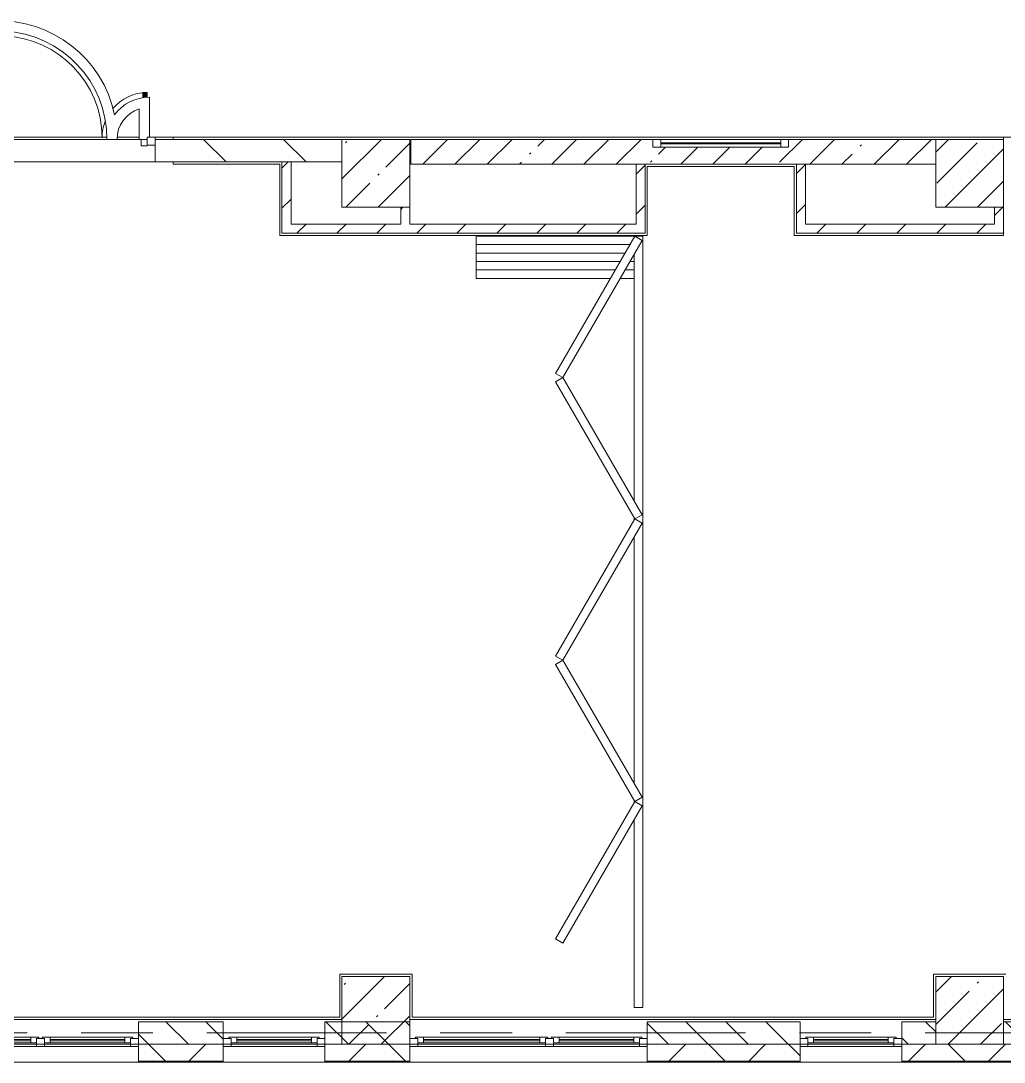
# Model space of a CAD drawing. Header units: millimetres. Extents: x 81469 to 281789, y -8553 to 29000.
# Drawn here: x 166426 to 175120, y -258 to 8948 of the extents above; entities that cross this region are included whole.
import ezdxf

# ---------------------------------------------------------------- set-up
doc = ezdxf.new("R2010")
doc.units = ezdxf.units.MM
doc.linetypes.add('Осевая', pattern=[3175, 635, -476.25, 1587.5, -476.25])
for name, color, linetype, lineweight, true_color in [('A-DETL-GENF-3', 7, 'Continuous', 5, 0xaaaaaa), ('A-DOOR-2', 7, 'Continuous', 5, 0xe2e2e2), ('A-DOOR-3', 7, 'Continuous', 5, 0xaaaaaa), ('A-DOOR-FRAM-3', 7, 'Continuous', 5, 0xaaaaaa), ('A-FLOR-3', 7, 'Continuous', 5, 0xaaaaaa)]:
    doc.layers.add(name, color=color, linetype=linetype, lineweight=lineweight, true_color=true_color)
for name, color, linetype, lineweight in [('A-GLAZ-3', 7, 'Continuous', 5), ('A-GLAZ-CWMG-2', 7, 'Continuous', 5), ('A-WALL', 7, 'Continuous', 9), ('A-WALL-4', 7, 'Continuous', 5), ('I-WALL-2', 7, 'Continuous', 5), ('S-COLS-1', 7, 'Continuous', 5), ('Оси-2', 7, 'Осевая', 9)]:
    doc.layers.add(name, color=color, linetype=linetype, lineweight=lineweight)
pattern_1 = [(45, (152605.18, 0), (-176.7767, 176.7767), [])]
pattern_2 = [(45, (152605.2, 0), (-285.123, 285.123), []), (45, (152890.3, 0), (-285.123, 285.123), [504.031, -100.806, 16.764, -84.042])]

# ---------------------------------------------------------------- blocks, each defined once
blk = doc.blocks.new('120_Окно_СКБ_2Ст - 120_Окно_СКБ_2Ст 2100х2500 _мал створка СЛЕВА_-V25-3_5_3_птичка')
at = {"layer": 'A-GLAZ-3'}
for p, q in [((-1050, -127), (-1050, -57)), ((-1050, -57), (-980, -57)), ((1050, -57), (-1050, -57)), ((-980, -57), (-980, -127)), ((-220, -87), (-980, -87)), ((-980, -87), (-980, -127)), ((-930, -137), (-930, -87)), ((-270, -137), (-270, -87)), ((-220, -127), (-220, -57)), ((-220, -57), (-150, -57)), ((-220, -127), (-220, -87)), ((-150, -57), (-150, -127)), ((980, -87), (-150, -87)), ((-150, -87), (-150, -127)), ((-100, -137), (-100, -87)), ((930, -137), (930, -87)), ((980, -127), (980, -57)), ((980, -57), (1050, -57)), ((980, -127), (980, -87)), ((1050, -57), (1050, -127)), ((-980, -127), (-1050, -127)), ((-1050, -127), (-1000, -127)), ((-980, -127), (-1000, -127)), ((-1000, -127), (-1000, -137)), ((-1000, -137), (-200, -137)), ((-200, -137), (-1000, -137)), ((-930, -107), (-270, -107)), ((-270, -117), (-930, -117)), ((-150, -127), (-220, -127)), ((-200, -127), (-220, -127)), ((-200, -127), (-170, -127)), ((-200, -137), (-200, -127)), ((-150, -127), (-170, -127)), ((-170, -127), (-170, -137)), ((-170, -137), (1000, -137)), ((1000, -137), (-170, -137)), ((-100, -107), (930, -107)), ((930, -117), (-100, -117)), ((1050, -127), (980, -127)), ((1000, -127), (980, -127)), ((1000, -127), (1050, -127)), ((1000, -137), (1000, -127))]:
    blk.add_line(p, q, dxfattribs=at)
blk = doc.blocks.new('120_Окно_СКБ_1Ст - 120_Окно_СКБ_1Ст 900х2500_h_-22445987-3_5_3_птичка')
at = {"layer": 'A-GLAZ-3'}
for p, q in [((-450, -127), (-450, -57)), ((-450, -57), (-380, -57)), ((450, -57), (-450, -57)), ((-380, -57), (-380, -127)), ((380, -87), (-380, -87)), ((-380, -87), (-380, -127)), ((-330, -137), (-330, -87)), ((330, -137), (330, -87)), ((380, -127), (380, -57)), ((380, -57), (450, -57)), ((380, -127), (380, -87)), ((450, -57), (450, -127)), ((-380, -127), (-450, -127)), ((-450, -127), (-400, -127)), ((-380, -127), (-400, -127)), ((-400, -127), (-400, -137)), ((-400, -137), (400, -137)), ((400, -137), (-400, -137)), ((-330, -107), (330, -107)), ((330, -117), (-330, -117)), ((450, -127), (380, -127)), ((400, -127), (380, -127)), ((400, -127), (450, -127)), ((400, -137), (400, -127))]:
    blk.add_line(p, q, dxfattribs=at)
blk = doc.blocks.new('120_Окно_СКБ_1Ст - 120_Окно_СКБ_1Ст 900х2500_h_-20664874-3_5_3_птичка')
at = {"layer": 'A-GLAZ-3'}
for p, q in [((-450, -127), (-450, -57)), ((-450, -57), (-380, -57)), ((450, -57), (-450, -57)), ((-380, -57), (-380, -127)), ((380, -87), (-380, -87)), ((-380, -87), (-380, -127)), ((-330, -137), (-330, -87)), ((330, -137), (330, -87)), ((380, -127), (380, -57)), ((380, -57), (450, -57)), ((380, -127), (380, -87)), ((450, -57), (450, -127)), ((-380, -127), (-450, -127)), ((-450, -127), (-400, -127)), ((-380, -127), (-400, -127)), ((-400, -127), (-400, -137)), ((-400, -137), (400, -137)), ((400, -137), (-400, -137)), ((-330, -107), (330, -107)), ((330, -117), (-330, -117)), ((450, -127), (380, -127)), ((400, -127), (380, -127)), ((400, -127), (450, -127)), ((400, -137), (400, -127))]:
    blk.add_line(p, q, dxfattribs=at)
blk = doc.blocks.new('DOR__перегородка__Прямоугольная - ТП-3_ Вн_ДПГ_6820х3300h-19315679-3_5_3_птичка')
at = {"layer": 'A-DOOR-3'}
for p, q in [((6445.2, 1474.2), (6820, 1474.2)), ((6445.2, 1474.2), (6445.2, 287.5)), ((6520.2, 1474.2), (6520.2, 244.2)), ((6595.2, 1474.2), (6595.2, 200.9)), ((6670.2, 1474.2), (6670.2, 157.6)), ((6745.2, 1474.2), (6745.2, 114.3)), ((6820, 1474.2), (6820, 0)), ((6445.2, 200.9), (6445.2, 75)), ((6520.2, 157.6), (6520.2, 75)), ((6595.2, 114.3), (6595.2, 75)), ((0, 75), (0, 0)), ((0, 75), (1664.5, 75)), ((0, 0), (6820, 0)), ((1814.5, 75), (1826.7, 75)), ((1976.7, 75), (4163.8, 75)), ((4313.8, 75), (4325, 75)), ((4475, 75), (6663.2, 75)), ((6813.2, 75), (6820, 75))]:
    blk.add_line(p, q, dxfattribs=at)
at = {"layer": 'A-DOOR-FRAM-3'}
for p, q in [((570.4, 706.9), (607.9, 771.8)), ((607.9, 771.8), (1820.3, 71.7)), ((1820.9, 71.7), (3033.3, 771.8)), ((3033.3, 771.8), (3070.8, 706.9)), ((3069.7, 706.9), (3107.3, 771.8)), ((3107.3, 771.8), (4319.6, 71.7)), ((4319.2, 71.7), (5531.6, 771.8)), ((5531.6, 771.8), (5569.1, 706.9)), ((5569.1, 706.9), (5606.6, 771.8)), ((5606.6, 771.8), (6818.9, 71.7)), ((1782.7, 6.7), (570.4, 706.9)), ((3070.8, 706.9), (1858.4, 6.7)), ((4282.1, 6.7), (3069.7, 706.9)), ((5569.1, 706.9), (4356.7, 6.7)), ((6781.4, 6.7), (5569.1, 706.9)), ((1820.3, 71.7), (1782.7, 6.7)), ((1858.4, 6.7), (1820.9, 71.7)), ((4319.6, 71.7), (4282.1, 6.7)), ((4356.7, 6.7), (4319.2, 71.7)), ((6818.9, 71.7), (6781.4, 6.7))]:
    blk.add_line(p, q, dxfattribs=at)
blk = doc.blocks.new('BSC_Колонна _Прямоугольная - 600х600-V121-3_5_3_птичка')
at = {"layer": 'S-COLS-1'}
h = blk.add_hatch(dxfattribs=at)
h.set_pattern_fill('FP_121', color=256, style=0, pattern_type=2)
h.set_pattern_definition([(45, (-22210, -7600), (-285.123, 285.123), []), (45, (-21924.88, -7600), (-285.123, 285.123), [504.031, -100.806, 16.764, -84.042])])
h.paths.add_polyline_path([(-300, -300), (300, -300), (300, 300), (-300, 300), (-300, 150.3)])
for p, q in [((300, 300), (-300, 300)), ((-300, 300), (-300, -300)), ((300, -300), (300, 300)), ((-300, -300), (300, -300))]:
    blk.add_line(p, q, dxfattribs=at)
blk = doc.blocks.new('BSC_Колонна _Прямоугольная - 600х600-V122-3_5_3_птичка')
at = {"layer": 'S-COLS-1'}
h = blk.add_hatch(dxfattribs=at)
h.set_pattern_fill('FP_122', color=256, style=0, pattern_type=2)
h.set_pattern_definition([(45, (-22210, -200), (-285.123, 285.123), []), (45, (-21924.88, -200), (-285.123, 285.123), [504.031, -100.806, 16.764, -84.042])])
h.paths.add_polyline_path([(-300, -300), (300, -300), (300, 300), (-300, 300)])
for p, q in [((300, 300), (-300, 300)), ((-300, 300), (-300, -300)), ((300, -300), (300, 300)), ((-300, -300), (300, -300))]:
    blk.add_line(p, q, dxfattribs=at)
blk = doc.blocks.new('BSC_Колонна _Прямоугольная - 600х600-V130-3_5_3_птичка')
at = {"layer": 'S-COLS-1'}
h = blk.add_hatch(dxfattribs=at)
h.set_pattern_fill('FP_132', color=256, style=0, pattern_type=2)
h.set_pattern_definition([(45, (-16960, -7600), (-285.123, 285.123), []), (45, (-16674.88, -7600), (-285.123, 285.123), [504.031, -100.806, 16.764, -84.042])])
h.paths.add_polyline_path([(-300, -300), (300, -300), (300, 300), (-300, 300)])
for p, q in [((300, 300), (-300, 300)), ((-300, 300), (-300, -300)), ((300, -300), (300, 300)), ((-300, -300), (300, -300))]:
    blk.add_line(p, q, dxfattribs=at)
blk = doc.blocks.new('120_Окно_СКБ_1Ст - 120_Окно_СКБ_1Ст 400х1200 EI30-24228621-3_5_3_птичка')
at = {"layer": 'A-GLAZ-3'}
for p, q in [((-600, 40), (-600, 110)), ((-600, 110), (-530, 110)), ((600, 110), (-600, 110)), ((-530, 110), (-530, 40)), ((530, 40), (530, 110)), ((530, 110), (600, 110)), ((600, 110), (600, 40)), ((-530, 40), (-600, 40)), ((-600, 40), (600, 40)), ((530, 80), (-530, 80)), ((530, 70), (-530, 70)), ((600, 40), (530, 40))]:
    blk.add_line(p, q, dxfattribs=at)
blk = doc.blocks.new('Прямоугольный импост - 50 x 70 мм-31927764-3_5_3_птичка')
at = {"layer": 'A-GLAZ-CWMG-2'}
for p, q in [((-70, 35), (0, 35)), ((-70, -35), (-70, 35)), ((0, 35), (0, -35)), ((0, -35), (-70, -35))]:
    blk.add_line(p, q, dxfattribs=at)
blk = doc.blocks.new('Дверь_Витражная_остекление_ - ДВН_ДАО_Главный вход_1200 в свету Д-22 _п_-31928779-3_5_3_птичка')
at = {"layer": 'A-DOOR-2'}
for points in [[(-615.1, 30), (-610, 30), (-615.1, 930)], [(610, 384.3), (650, 387.9), (650, 430), (610, 430), (610, 387.9)]]:
    blk.add_hatch(color=256, dxfattribs=at).paths.add_polyline_path(points)
at = {"layer": 'A-DETL-GENF-3'}
for p, q in [((-610, 30), (-610, 930)), ((650, 430), (610, 430)), ((610, 430), (610, 384.3)), ((650, 386.8), (650, 430)), ((-595, 30), (-615.1, 30)), ((-595, -40), (-595, 30)), ((595, -40), (595, 16)), ((-650, -40), (-595, -40)), ((650, -40), (595, -40))]:
    blk.add_line(p, q, dxfattribs=at)
at = {"layer": 'A-DOOR-3'}
blk.add_line((650, 430), (650, 386.8), dxfattribs=at)
for centre, radius, start, end in [((-650, 30), 900, 360, 87.74159), ((650, 30), 400, 90, 140.11585), ((650, 30), 400, 158.72613, 180)]:
    blk.add_arc(centre, radius, start, end, dxfattribs=at)

msp = doc.modelspace()

# ---------------------------------------------------------------- hatches: boundary and pattern name
at = {"layer": 'A-WALL-4'}
h = msp.add_hatch(dxfattribs=at)
h.set_pattern_fill('FP_58', color=256, style=0, pattern_type=2)
h.set_pattern_definition([(135, (152605.18, 0), (-176.7767, -176.7767), [])])
h.paths.add_polyline_path([(217863.9, -100), (218015.2, -100), (218015.2, 100), (217765.2, 100), (217765.2, -100)])
h.paths.add_polyline_path([(207609.7, -100), (208115.2, -100), (208115.2, 100), (207365.2, 100), (207365.2, -100)])
h.paths.add_polyline_path([(209515.2, -100), (210415.2, -100), (210415.2, 100), (209515.2, 100), (209515.2, -52.2)])
h.paths.add_polyline_path([(216865.2, -100), (216865.2, 100), (216315.2, 100), (216315.2, -100)])
h.paths.add_polyline_path([(214015.2, -100), (214215.2, -100), (214215.2, 100), (214015.2, 100), (214015.2, 42.9)])
h.paths.add_polyline_path([(196423.2, -100), (196915.2, -100), (196915.2, 100), (196015.2, 100), (196015.2, -100)])
h.paths.add_polyline_path([(200765.2, -100), (200765.2, 100), (200515.2, 100), (200515.2, -100)])
h.paths.add_polyline_path([(203615.2, -100), (203615.2, 100), (202865.2, 100), (202865.2, -100)])
h.paths.add_polyline_path([(195265.2, -100), (195515.2, -100), (195515.2, 100), (195265.2, 100)])
h.paths.add_polyline_path([(205015.2, -100), (205265.2, -100), (205265.2, 100), (205015.2, 100), (205015.2, 33.3)])
h.paths.add_polyline_path([(194365.2, -100), (194365.2, 100), (193745.2, 100), (193745.2, -100)])
h.paths.add_polyline_path([(186475.2, -100), (186475.2, 100), (186215.2, 100), (186215.2, -100)])
h.paths.add_polyline_path([(191145.2, -100), (191145.2, 100), (191095.2, 100), (191095.2, -100)])
h.paths.add_polyline_path([(182414.9, -100), (182588, -100), (182588, 100), (182414.9, 100), (182414.9, 55.2)])
h.paths.add_polyline_path([(190595.2, -100), (190595.2, 100), (190028.2, 100), (190028.2, -100)])
h.paths.add_polyline_path([(184304.6, -100), (184715.2, -100), (184715.2, 100), (183488, 100), (183488, -100)])
h.paths.add_polyline_path([(188575.2, -100), (189128.2, -100), (189128.2, 100), (188575.2, 100)])
h.paths.add_polyline_path([(175115.2, -100), (175315.2, -100), (175315.2, 100), (175115.2, 100), (175115.2, 63.6)])
h.paths.add_polyline_path([(177415.2, -100), (178165.2, -100), (178165.2, 100), (177415.2, 100)])
h.paths.add_polyline_path([(168215.2, -100), (168215.2, 100), (167465.2, 100), (167465.2, -100)])
h.paths.add_polyline_path([(174215.2, -100), (174515.2, -100), (174515.2, 100), (174215.2, 100)])
h.paths.add_polyline_path([(169115.2, -100), (169865.2, -100), (169865.2, 100), (169115.2, 100)])
h.paths.add_polyline_path([(172185.9, -100), (173315.2, -100), (173315.2, 100), (171965.2, 100), (171965.2, -100)])
h.paths.add_polyline_path([(179014.9, -100), (179014.9, 100), (178765.2, 100), (178765.2, -100)])
h.paths.add_polyline_path([(159435.2, -100), (160265.2, -100), (160265.2, 100), (159435.2, 100)])
h.paths.add_polyline_path([(163715.2, -100), (163715.2, 100), (162964.9, 100), (162964.9, -100)])
h.paths.add_polyline_path([(164728.3, -100), (164765.2, -100), (164765.2, 100), (164615.2, 100), (164615.2, -100)])
h = msp.add_hatch(dxfattribs=at)
h.set_pattern_fill('FP_60', color=256, style=0, pattern_type=2)
h.set_pattern_definition([(45, (152605.2, 0), (-353.5534, 353.5534), []), (135, (152605.2, 0), (-353.5534, -353.5534), [])])
h.paths.add_polyline_path([(207609.7, -250), (208115.2, -250), (208115.2, -100), (207365.2, -100), (207365.2, -250)])
h.paths.add_polyline_path([(209232.3, -250), (209232.3, -100), (209015.2, -100), (209015.2, -250)])
h.paths.add_polyline_path([(196915.2, -250), (196915.2, -100), (195265.2, -100), (195265.2, -250), (196423.2, -250)])
h.paths.add_polyline_path([(200765.2, -250), (200765.2, -100), (200015.2, -100), (200015.2, -250), (200515.2, -250)])
h.paths.add_polyline_path([(193745.2, -250), (194365.2, -250), (194365.2, -100), (193745.2, -100)])
h.paths.add_polyline_path([(205265.2, -250), (205265.2, -100), (204515.2, -100), (204515.2, -250), (204813.1, -250)])
h.paths.add_polyline_path([(202865.2, -250), (203615.2, -250), (203615.2, -100), (202865.2, -100)])
h.paths.add_polyline_path([(184304.6, -250), (184715.2, -250), (184715.2, -100), (183488, -100), (183488, -250)])
h.paths.add_polyline_path([(191645.2, -250), (191645.2, -100), (190028.2, -100), (190028.2, -250), (190830, -250)])
h.paths.add_polyline_path([(185615.2, -250), (186475.2, -250), (186475.2, -100), (185615.2, -100)])
h.paths.add_polyline_path([(188575.2, -250), (189128.2, -250), (189128.2, -100), (188575.2, -100)])
h.paths.add_polyline_path([(182588, -250), (182588, -100), (181814.9, -100), (181814.9, -250), (182440.2, -250)])
h.paths.add_polyline_path([(178711.3, -250), (179014.9, -250), (179014.9, -100), (177415.2, -100), (177415.2, -250), (177779.1, -250)])
h.paths.add_polyline_path([(175115.2, -250), (175315.2, -250), (175315.2, -100), (174215.2, -100), (174215.2, -250), (174982.5, -250)])
h.paths.add_polyline_path([(173315.2, -250), (173315.2, -100), (171965.2, -100), (171965.2, -250), (172185.9, -250)])
h.paths.add_polyline_path([(167465.2, -250), (168215.2, -250), (168215.2, -100), (167465.2, -100)])
h.paths.add_polyline_path([(169865.2, -250), (169865.2, -100), (169115.2, -100), (169115.2, -250), (169389.3, -250)])
h.paths.add_polyline_path([(164615.2, -250), (165365.2, -250), (165365.2, -100), (164615.2, -100)])
h.paths.add_polyline_path([(159435.2, -250), (160864.9, -250), (160864.9, -100), (159435.2, -100)])
h.paths.add_polyline_path([(156335.2, -250), (156335.2, -100), (152345.2, -100), (152345.2, -250), (155406.2, -250)])
h.paths.add_polyline_path([(163715.2, -250), (163715.2, -100), (162964.9, -100), (162964.9, -250)])
at = {"layer": 'I-WALL-2'}
h = msp.add_hatch(dxfattribs=at)
h.set_pattern_fill('FP_59', color=256, style=0, pattern_type=2)
h.set_pattern_definition([(135, (152605.2, 0), (-353.553, -353.553), [])])
h.paths.add_polyline_path([(169265.2, 7700), (169265.2, 7900), (167614.5, 7900), (167614.5, 7700), (168815.2, 7700)])
h.paths.add_polyline_path([(160265.2, 7700), (160265.2, 7900), (159135.2, 7900), (159135.2, 7700), (159716.2, 7700)])
h.paths.add_polyline_path([(160865.2, 7700), (164765.2, 7700), (164765.2, 7900), (164065.2, 7900), (164065.2, 7830), (163265.2, 7830), (163265.2, 7900), (160865.2, 7900), (160865.2, 7789.5)])
h.paths.add_polyline_path([(166174.5, 7700), (166174.5, 7900), (165365.2, 7900), (165365.2, 7700)])
h.paths.add_polyline_path([(156338.4, 7700), (156635.2, 7700), (156635.2, 7900), (156335.2, 7900), (156335.2, 7700)])
h = msp.add_hatch(dxfattribs=at)
h.set_pattern_fill('FP_56', color=256, style=0, pattern_type=2)
h.set_pattern_definition(pattern_2)
h.paths.add_polyline_path([(173284.2, 7680), (174515.2, 7680), (174515.2, 7900), (173214.7, 7900), (173214.7, 7830), (172014.7, 7830), (172014.7, 7900), (169875.2, 7900), (169875.2, 7680), (172185.9, 7680)])
h = msp.add_hatch(dxfattribs=at)
h.set_pattern_fill('FP_61', color=256, style=0, pattern_type=2)
h.set_pattern_definition(pattern_1)
h.paths.add_polyline_path([(168815.2, 7150), (168815.2, 7700), (168735.2, 7700), (168735.2, 7150)])
h = msp.add_hatch(dxfattribs=at)
h.set_pattern_fill('FP_61', color=256, style=0, pattern_type=2)
h.set_pattern_definition(pattern_1)
h.paths.add_polyline_path([(171945.2, 7070), (171945.2, 7680), (171865.2, 7680), (171865.2, 7070)])
h = msp.add_hatch(dxfattribs=at)
h.set_pattern_fill('FP_61', color=256, style=0, pattern_type=2)
h.set_pattern_definition(pattern_1)
h.paths.add_polyline_path([(173364.2, 7150), (173364.2, 7680), (173284.2, 7680), (173284.2, 7150)])
h = msp.add_hatch(dxfattribs=at)
h.set_pattern_fill('FP_61', color=256, style=0, pattern_type=2)
h.set_pattern_definition(pattern_1)
h.paths.add_polyline_path([(169865.2, 7150), (169865.2, 7300), (169785.2, 7300), (169785.2, 7150)])
h = msp.add_hatch(dxfattribs=at)
h.set_pattern_fill('FP_61', color=256, style=0, pattern_type=2)
h.set_pattern_definition(pattern_1)
h.paths.add_polyline_path([(175115.2, 7070), (175115.2, 7300), (175035.2, 7300), (175035.2, 7070)])
h = msp.add_hatch(dxfattribs=at)
h.set_pattern_fill('FP_61', color=256, style=0, pattern_type=2)
h.set_pattern_definition(pattern_1)
h.paths.add_polyline_path([(171865.2, 7070), (171865.2, 7150), (168735.2, 7150), (168735.2, 7070), (170321.5, 7070)])
h = msp.add_hatch(dxfattribs=at)
h.set_pattern_fill('FP_61', color=256, style=0, pattern_type=2)
h.set_pattern_definition(pattern_1)
h.paths.add_polyline_path([(175035.2, 7070), (175035.2, 7150), (173284.2, 7150), (173284.2, 7070), (174050.3, 7070)])
at = {"layer": 'S-COLS-1'}
h = msp.add_hatch(dxfattribs=at)
h.set_pattern_fill('FP_56', color=256, style=0, pattern_type=2)
h.set_pattern_definition(pattern_2)
h.paths.add_polyline_path([(169265.2, -100), (169865.2, -100), (169865.2, 500), (169265.2, 500)])

# ---------------------------------------------------------------- linework, layer by layer
at = {"layer": 'A-FLOR-3'}
for p, q in [((167563.5, 7919), (167563.5, 8271.9)), ((167473.5, 8169.4), (167473.5, 7900)), ((166279.4, 7920), (167186.4, 7920)), ((167279.4, 7920), (167473.5, 7920)), ((167774.5, 7920), (167563.5, 7920)), ((175210.1, 7920), (167774.5, 7920)), ((167774.5, 7900), (167774.5, 7920)), ((175115.2, 7920), (175115.2, 7900)), ((167187.5, 7900), (167277.5, 7900)), ((167473.5, 7900), (167544.5, 7900)), ((167774.5, 7680), (167774.5, 7700)), ((168715.2, 7680), (167774.5, 7680)), ((168715.2, 7050), (168715.2, 7680)), ((173264.2, 7660), (171965.2, 7660)), ((171965.2, 7660), (171965.2, 7050)), ((173264.2, 7050), (173264.2, 7660)), ((171965.2, 7050), (168715.2, 7050)), ((175115.2, 7050), (173264.2, 7050)), ((175115.2, 7070), (175115.2, 7050)), ((169245.2, 140), (169245.2, 520)), ((169245.2, 520), (169885.2, 520)), ((169885.2, 520), (169885.2, 140)), ((174495.2, 140), (174495.2, 520)), ((174495.2, 520), (175135.2, 520)), ((165385.2, 140), (169245.2, 140)), ((169885.2, 140), (174495.2, 140))]:
    msp.add_line(p, q, dxfattribs=at)
for centre, radius, start, end in [((166232.5, 7903), 1045, 11.78406, 92.36409), ((166232.5, 7903), 955, 359.82001, 87.18541), ((167556.5, 7903), 369, 88.91556, 144.66492), ((167556.5, 7903), 279, 107.31049, 180.6161)]:
    msp.add_arc(centre, radius, start, end, dxfattribs=at)
at = {"layer": 'A-WALL'}
for p, q in [((168815.2, 7700), (168735.2, 7700)), ((171945.2, 7680), (171865.2, 7680)), ((173364.2, 7680), (173284.2, 7680)), ((167465.2, -100), (168215.2, -100)), ((169115.2, -100), (169865.2, -100)), ((171965.2, -100), (173315.2, -100)), ((174215.2, -100), (174515.2, -100)), ((175115.2, -100), (175315.2, -100)), ((167465.2, -250), (168215.2, -250)), ((167465.2, -253), (168215.2, -253)), ((169115.2, -250), (169865.2, -250)), ((169115.2, -253), (169865.2, -253)), ((171965.2, -250), (173315.2, -250)), ((171965.2, -253), (173315.2, -253)), ((174215.2, -250), (175315.2, -250)), ((174215.2, -253), (175315.2, -253))]:
    msp.add_line(p, q, dxfattribs=at)
at = {"layer": 'A-WALL-4'}
for p, q in [((168215.2, 100), (167465.2, 100)), ((167465.2, 100), (167465.2, -258)), ((168215.2, -258), (168215.2, 100)), ((169865.2, 100), (169115.2, 100)), ((169115.2, 100), (169115.2, -258)), ((169865.2, -258), (169865.2, 100)), ((173315.2, 100), (171965.2, 100)), ((171965.2, 100), (171965.2, -258)), ((173315.2, -258), (173315.2, 100)), ((174515.2, 100), (174215.2, 100)), ((174215.2, 100), (174215.2, -258)), ((175315.2, 100), (175115.2, 100)), ((168215.2, -100), (169115.2, -100)), ((169865.2, -100), (171965.2, -100)), ((173315.2, -100), (174215.2, -100)), ((162964.9, -258), (174215.2, -258)), ((174215.2, -258), (194365.2, -258))]:
    msp.add_line(p, q, dxfattribs=at)
at = {"layer": 'I-WALL-2'}
for p, q in [((166279.4, 7900), (167187.5, 7900)), ((167277.5, 7900), (167473.5, 7900)), ((169265.2, 7900), (167614.5, 7900)), ((167614.5, 7900), (167614.5, 7700)), ((172014.7, 7900), (169875.2, 7900)), ((169875.2, 7900), (169875.2, 7680)), ((174515.2, 7900), (173214.7, 7900)), ((168735.2, 7700), (165365.2, 7700)), ((168735.2, 7700), (168735.2, 7070)), ((168815.2, 7700), (169265.2, 7700)), ((168815.2, 7150), (168815.2, 7700)), ((169875.2, 7680), (171865.2, 7680)), ((171865.2, 7680), (171865.2, 7150)), ((171945.2, 7070), (171945.2, 7680)), ((171945.2, 7680), (173284.2, 7680)), ((173284.2, 7680), (173284.2, 7070)), ((173364.2, 7150), (173364.2, 7680)), ((173364.2, 7680), (174515.2, 7680)), ((169785.2, 7300), (169785.2, 7150)), ((169865.2, 7150), (169865.2, 7300)), ((175035.2, 7300), (175035.2, 7150)), ((175115.2, 7070), (175115.2, 7300)), ((169785.2, 7150), (168815.2, 7150)), ((171865.2, 7150), (169865.2, 7150)), ((175035.2, 7150), (173364.2, 7150)), ((168735.2, 7070), (171945.2, 7070)), ((173284.2, 7070), (175115.2, 7070)), ((165365.2, 120), (169265.2, 120)), ((169865.2, 120), (174515.2, 120)), ((175115.2, 120), (177436.5, 120)), ((167465.2, -100), (165365.2, -100))]:
    msp.add_line(p, q, dxfattribs=at)
at = {"layer": 'S-COLS-1'}
for p, q in [((169865.2, 500), (169265.2, 500)), ((169265.2, 500), (169265.2, -100)), ((169865.2, -100), (169865.2, 500)), ((169265.2, -100), (169865.2, -100))]:
    msp.add_line(p, q, dxfattribs=at)
at = {"layer": 'Оси-2'}
msp.add_line((160609.7, 0), (178865.2, 0), dxfattribs=at)

# ---------------------------------------------------------------- block references
at = {"layer": 'A-DOOR-3'}
msp.add_blockref('Дверь_Витражная_остекление_ - ДВН_ДАО_Главный вход_1200 в свету Д-22 _п_-31928779-3_5_3_птичка', (166894.5, 7884), dxfattribs=at)
at = {"layer": 'A-DOOR-3', "rotation": 89.99999999999955}
msp.add_blockref('DOR__перегородка__Прямоугольная - ТП-3_ Вн_ДПГ_6820х3300h-19315679-3_5_3_птичка', (171925.2, 225), dxfattribs=at)
at = {"layer": 'A-GLAZ-3'}
msp.add_blockref('120_Окно_СКБ_1Ст - 120_Окно_СКБ_1Ст 400х1200 EI30-24228621-3_5_3_птичка', (172614.7, 7790), dxfattribs=at)
at = {"layer": 'A-GLAZ-3', "rotation": 180}
for name, p in [('120_Окно_СКБ_2Ст - 120_Окно_СКБ_2Ст 2100х2500 _мал створка СЛЕВА_-V25-3_5_3_птичка', (166415.2, -175)), ('120_Окно_СКБ_1Ст - 120_Окно_СКБ_1Ст 900х2500_h_-22445987-3_5_3_птичка', (168665.2, -175)), ('120_Окно_СКБ_2Ст - 120_Окно_СКБ_2Ст 2100х2500 _мал створка СЛЕВА_-V25-3_5_3_птичка', (170915.2, -175)), ('120_Окно_СКБ_1Ст - 120_Окно_СКБ_1Ст 900х2500_h_-20664874-3_5_3_птичка', (173765.2, -175))]:
    msp.add_blockref(name, p, dxfattribs=at)
at = {"layer": 'A-GLAZ-CWMG-2', "extrusion": (0, 0, -1), "rotation": 180}
msp.add_blockref('Прямоугольный импост - 50 x 70 мм-31927764-3_5_3_птичка', (-167614.5, 7884), dxfattribs=at)
at = {"layer": 'S-COLS-1'}
for name, p in [('BSC_Колонна _Прямоугольная - 600х600-V130-3_5_3_птичка', (169565.2, 7600)), ('BSC_Колонна _Прямоугольная - 600х600-V121-3_5_3_птичка', (174815.2, 7600)), ('BSC_Колонна _Прямоугольная - 600х600-V122-3_5_3_птичка', (174815.2, 200))]:
    msp.add_blockref(name, p, dxfattribs=at)

doc.saveas('drawing.dxf')
